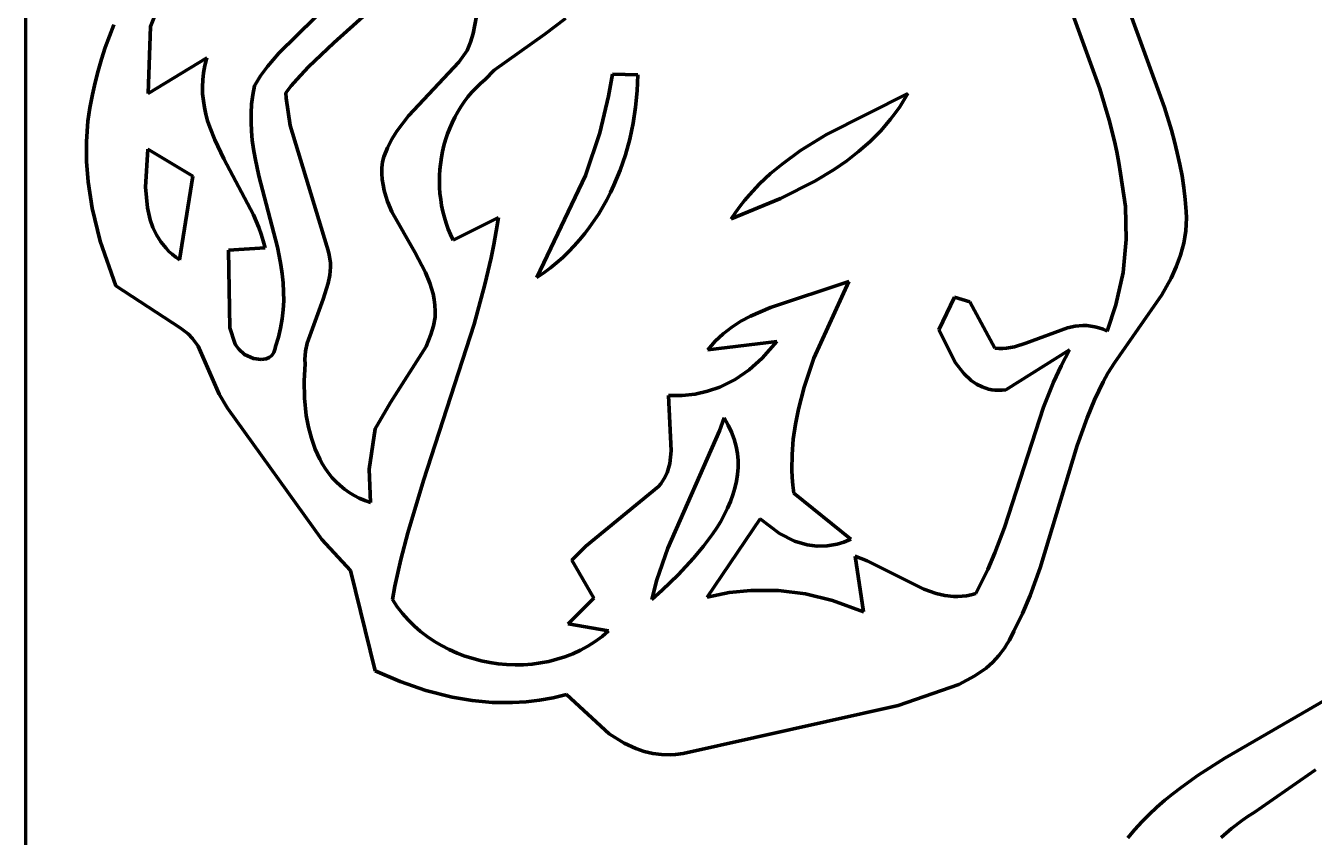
# Model space of a CAD drawing. Header units: millimetres. Extents: x 0 to 8.4, y 0 to 11.8.
# Drawn here: x 0 to 1.519, y 7.692 to 8.649 of the extents above; entities that cross this region are included whole.
import ezdxf

# ---------------------------------------------------------------- set-up
doc = ezdxf.new("R2010")
doc.units = ezdxf.units.MM
doc.layers.add('color#010101ff', color=7, linetype='CONTINUOUS', lineweight=100)
doc.layers.add('color#ffffffff', color=7, linetype='CONTINUOUS', lineweight=100)

msp = doc.modelspace()

# ---------------------------------------------------------------- linework, layer by layer
at = {"layer": 'color#010101ff'}
for p, q in [((1.2659, 8.5744), (1.2088, 8.732)), ((0.4319, 8.6903), (0.363, 8.6285)), ((0.2983, 8.6161), (0.362, 8.679)), ((0.1534, 8.6635), (0.147, 8.6476)), ((0.5274, 8.6394), (0.5313, 8.6599)), ((0.6362, 8.6573), (0.6118, 8.6387)), ((1.299, 8.6707), (1.3421, 8.5523)), ((0.0985, 8.6363), (0.1039, 8.6495)), ((0.147, 8.6476), (0.1444, 8.5689)), ((0.0936, 8.6229), (0.0985, 8.6363)), ((0.363, 8.6285), (0.3333, 8.6003)), ((0.5202, 8.6196), (0.5243, 8.6294)), ((0.5243, 8.6294), (0.5274, 8.6394)), ((0.6118, 8.6387), (0.5522, 8.5964)), ((0.0892, 8.6093), (0.0936, 8.6229)), ((0.2849, 8.6005), (0.2983, 8.6161)), ((0.5104, 8.6056), (0.5202, 8.6196)), ((0.0852, 8.5955), (0.0892, 8.6093)), ((0.1444, 8.5689), (0.2134, 8.6107)), ((0.2111, 8.6019), (0.2095, 8.5932)), ((0.2134, 8.6107), (0.2111, 8.6019)), ((0.2768, 8.5895), (0.2849, 8.6005)), ((0.3333, 8.6003), (0.3194, 8.5854)), ((0.4513, 8.5423), (0.5104, 8.6056)), ((0.5522, 8.5964), (0.5414, 8.5853)), ((0.0786, 8.5676), (0.0817, 8.5817)), ((0.0817, 8.5817), (0.0852, 8.5955)), ((0.2086, 8.5847), (0.2083, 8.5764)), ((0.2095, 8.5932), (0.2086, 8.5847)), ((0.2695, 8.5778), (0.2768, 8.5895)), ((0.3194, 8.5854), (0.3129, 8.5777)), ((0.5414, 8.5853), (0.5359, 8.5805)), ((0.687, 8.5654), (0.6915, 8.5917)), ((0.6915, 8.5917), (0.7213, 8.5909)), ((0.7213, 8.5909), (0.7206, 8.5718)), ((0.0755, 8.5519), (0.0786, 8.5676)), ((0.2083, 8.5764), (0.2085, 8.5682)), ((0.2085, 8.5682), (0.2093, 8.5602)), ((0.2662, 8.5562), (0.2675, 8.567)), ((0.2675, 8.567), (0.2695, 8.5778)), ((0.3129, 8.5777), (0.3067, 8.5697)), ((0.3067, 8.5697), (0.3071, 8.5631)), ((0.5258, 8.5702), (0.5212, 8.5647)), ((0.5307, 8.5754), (0.5258, 8.5702)), ((0.5359, 8.5805), (0.5307, 8.5754)), ((0.6766, 8.5223), (0.687, 8.5654)), ((0.7206, 8.5718), (0.7188, 8.5527)), ((0.9437, 8.5205), (1.0397, 8.5686)), ((1.0397, 8.5686), (1.035, 8.5607)), ((1.2771, 8.5374), (1.2659, 8.5744)), ((0.0733, 8.536), (0.0755, 8.5519)), ((0.2093, 8.5602), (0.2105, 8.5522)), ((0.2105, 8.5522), (0.2122, 8.5444)), ((0.2656, 8.5455), (0.2662, 8.5562)), ((0.3071, 8.5631), (0.3115, 8.531)), ((0.5129, 8.553), (0.5091, 8.547)), ((0.5169, 8.5589), (0.5129, 8.553)), ((0.5212, 8.5647), (0.5169, 8.5589)), ((0.7188, 8.5527), (0.7159, 8.5338)), ((1.0301, 8.553), (1.0248, 8.5456)), ((1.035, 8.5607), (1.0301, 8.553)), ((1.3421, 8.5523), (1.3503, 8.5257)), ((0.0716, 8.5123), (0.0733, 8.536)), ((0.2122, 8.5444), (0.2143, 8.5367)), ((0.2143, 8.5367), (0.2168, 8.5291)), ((0.2655, 8.5349), (0.2656, 8.5455)), ((0.4374, 8.5244), (0.4513, 8.5423)), ((0.5057, 8.5407), (0.5025, 8.5343)), ((0.5091, 8.547), (0.5057, 8.5407)), ((1.0193, 8.5385), (1.0136, 8.5316)), ((1.0248, 8.5456), (1.0193, 8.5385)), ((1.2833, 8.5125), (1.2771, 8.5374)), ((0.2168, 8.5291), (0.2227, 8.5141)), ((0.266, 8.5243), (0.2655, 8.5349)), ((0.267, 8.5137), (0.266, 8.5243)), ((0.3115, 8.531), (0.355, 8.3886)), ((0.4315, 8.5148), (0.4374, 8.5244)), ((0.4971, 8.5211), (0.4948, 8.5143)), ((0.4997, 8.5278), (0.4971, 8.5211)), ((0.5025, 8.5343), (0.4997, 8.5278)), ((0.6596, 8.472), (0.6766, 8.5223)), ((0.7159, 8.5338), (0.7119, 8.5149)), ((0.9132, 8.5014), (0.9437, 8.5205)), ((1.0077, 8.5249), (0.9951, 8.5122)), ((1.0136, 8.5316), (1.0077, 8.5249)), ((1.3503, 8.5257), (1.354, 8.5122)), ((0.0717, 8.4885), (0.0716, 8.5123)), ((0.2227, 8.5141), (0.2333, 8.4919)), ((0.2685, 8.5031), (0.267, 8.5137)), ((0.4222, 8.4939), (0.4263, 8.5046)), ((0.4263, 8.5046), (0.4315, 8.5148)), ((0.4929, 8.5075), (0.4912, 8.5005)), ((0.4948, 8.5143), (0.4929, 8.5075)), ((0.7119, 8.5149), (0.7068, 8.4964)), ((0.9951, 8.5122), (0.9817, 8.5005)), ((1.286, 8.4999), (1.2833, 8.5125)), ((1.354, 8.5122), (1.3573, 8.4988)), ((0.1439, 8.5033), (0.1412, 8.4583)), ((0.1968, 8.4714), (0.1439, 8.5033)), ((0.2333, 8.4919), (0.2684, 8.4258)), ((0.2703, 8.4926), (0.2685, 8.5031)), ((0.2748, 8.4715), (0.2703, 8.4926)), ((0.4205, 8.4883), (0.4222, 8.4939)), ((0.4899, 8.4935), (0.4881, 8.4793)), ((0.4912, 8.5005), (0.4899, 8.4935)), ((0.7068, 8.4964), (0.7006, 8.4782)), ((0.8916, 8.4856), (0.9132, 8.5014)), ((0.9676, 8.4895), (0.9529, 8.4793)), ((0.9817, 8.5005), (0.9676, 8.4895)), ((1.2884, 8.4872), (1.286, 8.4999)), ((1.3573, 8.4988), (1.3603, 8.4852)), ((0.0735, 8.4648), (0.0717, 8.4885)), ((0.4198, 8.4812), (0.4205, 8.4883)), ((0.4198, 8.4743), (0.4198, 8.4812)), ((0.4202, 8.4675), (0.4198, 8.4743)), ((0.4881, 8.4793), (0.4877, 8.4722)), ((0.7006, 8.4782), (0.6933, 8.4605)), ((0.865, 8.4622), (0.8779, 8.4743)), ((0.8779, 8.4743), (0.8916, 8.4856)), ((0.9529, 8.4793), (0.9299, 8.4653)), ((1.2905, 8.4744), (1.2884, 8.4872)), ((1.2963, 8.4357), (1.2905, 8.4744)), ((1.3603, 8.4852), (1.3629, 8.4715)), ((0.0783, 8.4334), (0.0735, 8.4648)), ((0.1811, 8.3726), (0.1968, 8.4714)), ((0.2966, 8.3877), (0.2748, 8.4715)), ((0.4211, 8.4609), (0.4202, 8.4675)), ((0.4225, 8.4543), (0.4211, 8.4609)), ((0.4877, 8.4722), (0.4875, 8.465)), ((0.4875, 8.465), (0.4877, 8.4579)), ((0.6025, 8.3519), (0.6596, 8.472)), ((0.6933, 8.4605), (0.6892, 8.4519)), ((0.8529, 8.4493), (0.865, 8.4622)), ((0.9299, 8.4653), (0.8896, 8.4448)), ((1.3629, 8.4715), (1.365, 8.4577)), ((0.1412, 8.4583), (0.1434, 8.4338)), ((0.4243, 8.4479), (0.4225, 8.4543)), ((0.4264, 8.4416), (0.4243, 8.4479)), ((0.4877, 8.4579), (0.4882, 8.4507)), ((0.4882, 8.4507), (0.4891, 8.4436)), ((0.6892, 8.4519), (0.6849, 8.4434)), ((0.8896, 8.4448), (0.8314, 8.4209)), ((0.8471, 8.4425), (0.8529, 8.4493)), ((1.365, 8.4577), (1.3667, 8.4438)), ((1.3667, 8.4438), (1.3678, 8.4298)), ((0.0877, 8.3947), (0.0783, 8.4334)), ((0.1434, 8.4338), (0.1467, 8.4197)), ((0.4315, 8.4293), (0.4264, 8.4416)), ((0.4585, 8.3817), (0.4315, 8.4293)), ((0.4891, 8.4436), (0.4902, 8.4366)), ((0.4902, 8.4366), (0.4917, 8.4295)), ((0.4917, 8.4295), (0.4935, 8.4226)), ((0.6802, 8.435), (0.6753, 8.4269)), ((0.6849, 8.4434), (0.6802, 8.435)), ((0.8364, 8.4283), (0.8417, 8.4356)), ((0.8417, 8.4356), (0.8471, 8.4425)), ((1.2972, 8.3966), (1.2963, 8.4357)), ((1.3678, 8.4298), (1.3681, 8.422)), ((0.1467, 8.4197), (0.1499, 8.4107)), ((0.2684, 8.4258), (0.2748, 8.4106)), ((0.4935, 8.4226), (0.4956, 8.4158)), ((0.4956, 8.4158), (0.498, 8.409)), ((0.5038, 8.3959), (0.557, 8.4226)), ((0.557, 8.4226), (0.5544, 8.4066)), ((0.6701, 8.4189), (0.6646, 8.4111)), ((0.6753, 8.4269), (0.6701, 8.4189)), ((0.8314, 8.4209), (0.8364, 8.4283)), ((1.3679, 8.4144), (1.3673, 8.4069)), ((1.3681, 8.422), (1.3679, 8.4144)), ((0.1499, 8.4107), (0.154, 8.4021)), ((0.154, 8.4021), (0.1591, 8.3939)), ((0.2748, 8.4106), (0.2775, 8.4028)), ((0.2775, 8.4028), (0.2799, 8.395)), ((0.498, 8.409), (0.5008, 8.4024)), ((0.5008, 8.4024), (0.5038, 8.3959)), ((0.5544, 8.4066), (0.5516, 8.3907)), ((0.6588, 8.4036), (0.6528, 8.3962)), ((0.6646, 8.4111), (0.6588, 8.4036)), ((1.3663, 8.3995), (1.3649, 8.3923)), ((1.3673, 8.4069), (1.3663, 8.3995)), ((0.106, 8.342), (0.0877, 8.3947)), ((0.1591, 8.3939), (0.1653, 8.3863)), ((0.1653, 8.3863), (0.1688, 8.3826)), ((0.282, 8.387), (0.239, 8.3842)), ((0.239, 8.3842), (0.2405, 8.2927)), ((0.2799, 8.395), (0.282, 8.387)), ((0.2988, 8.3772), (0.2966, 8.3877)), ((0.355, 8.3886), (0.3566, 8.3837)), ((0.3566, 8.3837), (0.3578, 8.3787)), ((0.5516, 8.3907), (0.5484, 8.3749)), ((0.6465, 8.3891), (0.6398, 8.3822)), ((0.6528, 8.3962), (0.6465, 8.3891)), ((1.2934, 8.3577), (1.2972, 8.3966)), ((1.3632, 8.3852), (1.3611, 8.3781)), ((1.3649, 8.3923), (1.3632, 8.3852)), ((0.1688, 8.3826), (0.1726, 8.3792)), ((0.1726, 8.3792), (0.1767, 8.3758)), ((0.1767, 8.3758), (0.1811, 8.3726)), ((0.3007, 8.3667), (0.2988, 8.3772)), ((0.3578, 8.3787), (0.3585, 8.3738)), ((0.3585, 8.3738), (0.359, 8.369)), ((0.359, 8.369), (0.359, 8.3641)), ((0.4712, 8.3576), (0.4585, 8.3817)), ((0.5484, 8.3749), (0.5411, 8.3435)), ((0.6257, 8.3692), (0.6183, 8.3632)), ((0.6329, 8.3756), (0.6257, 8.3692)), ((0.6398, 8.3822), (0.6329, 8.3756)), ((1.3611, 8.3781), (1.356, 8.3644)), ((0.3022, 8.3561), (0.3007, 8.3667)), ((0.3033, 8.3456), (0.3022, 8.3561)), ((0.3582, 8.3546), (0.3564, 8.3451)), ((0.359, 8.3641), (0.3582, 8.3546)), ((0.4763, 8.3452), (0.4712, 8.3576)), ((0.6105, 8.3574), (0.6025, 8.3519)), ((0.6183, 8.3632), (0.6105, 8.3574)), ((1.285, 8.3195), (1.2934, 8.3577)), ((1.356, 8.3644), (1.3499, 8.3511)), ((0.1818, 8.2926), (0.106, 8.342)), ((0.3039, 8.335), (0.3033, 8.3456)), ((0.3564, 8.3451), (0.3506, 8.3264)), ((0.4784, 8.3388), (0.4763, 8.3452)), ((0.4801, 8.3324), (0.4784, 8.3388)), ((0.5411, 8.3435), (0.5285, 8.2969)), ((0.8778, 8.3165), (0.9703, 8.3472)), ((0.9703, 8.3472), (0.929, 8.2568)), ((1.3499, 8.3511), (1.339, 8.3316)), ((0.3035, 8.3137), (0.304, 8.3244)), ((0.304, 8.3244), (0.3039, 8.335)), ((0.3506, 8.3264), (0.3318, 8.2746)), ((0.4814, 8.3258), (0.4801, 8.3324)), ((0.4822, 8.3191), (0.4814, 8.3258)), ((1.0761, 8.2901), (1.0945, 8.3287)), ((1.0945, 8.3287), (1.1128, 8.323)), ((1.1128, 8.323), (1.1421, 8.2684)), ((1.339, 8.3316), (1.2831, 8.2513)), ((0.3023, 8.303), (0.3035, 8.3137)), ((0.4826, 8.3122), (0.4822, 8.3191)), ((0.4824, 8.3052), (0.4826, 8.3122)), ((0.8541, 8.3064), (0.8778, 8.3165)), ((1.2746, 8.2886), (1.285, 8.3195)), ((0.1852, 8.2903), (0.1818, 8.2926)), ((0.2405, 8.2927), (0.2464, 8.2745)), ((0.2977, 8.2815), (0.3004, 8.2923)), ((0.3004, 8.2923), (0.3023, 8.303)), ((0.5285, 8.2969), (0.4686, 8.1127)), ((0.4776, 8.2848), (0.4805, 8.2948)), ((0.4805, 8.2948), (0.4824, 8.3052)), ((0.8221, 8.2856), (0.8322, 8.2934)), ((0.8322, 8.2934), (0.8429, 8.3003)), ((0.8429, 8.3003), (0.8541, 8.3064)), ((1.1788, 8.2743), (1.2279, 8.2926)), ((1.2279, 8.2926), (1.237, 8.2945)), ((1.237, 8.2945), (1.2461, 8.2952)), ((1.2461, 8.2952), (1.2508, 8.2951)), ((1.2508, 8.2951), (1.2554, 8.2946)), ((1.2554, 8.2946), (1.2602, 8.2938)), ((1.2602, 8.2938), (1.2649, 8.2925)), ((1.2649, 8.2925), (1.2697, 8.2908)), ((0.1913, 8.2854), (0.1852, 8.2903)), ((0.1965, 8.28), (0.1913, 8.2854)), ((0.2032, 8.2709), (0.1965, 8.28)), ((0.2942, 8.2707), (0.2977, 8.2815)), ((0.4719, 8.2705), (0.4776, 8.2848)), ((0.8127, 8.2767), (0.8173, 8.2813)), ((0.8173, 8.2813), (0.8221, 8.2856)), ((1.0959, 8.2511), (1.0761, 8.2901)), ((1.2697, 8.2908), (1.2746, 8.2886)), ((0.228, 8.2144), (0.2032, 8.2709)), ((0.2464, 8.2745), (0.2473, 8.2725)), ((0.2473, 8.2725), (0.251, 8.2672)), ((0.251, 8.2672), (0.258, 8.2612)), ((0.2899, 8.2601), (0.2923, 8.2636)), ((0.2923, 8.2636), (0.2931, 8.2657)), ((0.2931, 8.2657), (0.2938, 8.2681)), ((0.2938, 8.2681), (0.2942, 8.2707)), ((0.3299, 8.2649), (0.3291, 8.2551)), ((0.3318, 8.2746), (0.3299, 8.2649)), ((0.43, 8.2047), (0.4719, 8.2705)), ((0.8852, 8.2764), (0.8041, 8.2665)), ((0.8041, 8.2665), (0.8083, 8.2717)), ((0.8083, 8.2717), (0.8127, 8.2767)), ((0.8681, 8.2568), (0.8852, 8.2764)), ((1.1421, 8.2684), (1.1468, 8.2682)), ((1.1468, 8.2682), (1.1515, 8.2683)), ((1.1515, 8.2683), (1.1561, 8.2687)), ((1.2304, 8.2666), (1.1551, 8.2195)), ((1.1561, 8.2687), (1.1653, 8.2703)), ((1.1653, 8.2703), (1.1788, 8.2743)), ((1.2203, 8.2477), (1.2304, 8.2666)), ((0.258, 8.2612), (0.2686, 8.2562)), ((0.2686, 8.2562), (0.2773, 8.255)), ((0.2773, 8.255), (0.2834, 8.2559)), ((0.2834, 8.2559), (0.2869, 8.2575)), ((0.2869, 8.2575), (0.2899, 8.2601)), ((0.3292, 8.2501), (0.3281, 8.2302)), ((0.3291, 8.2551), (0.3292, 8.2501)), ((0.8528, 8.2432), (0.8681, 8.2568)), ((0.929, 8.2568), (0.9174, 8.2227)), ((1.1058, 8.2386), (1.0959, 8.2511)), ((1.2113, 8.2285), (1.2203, 8.2477)), ((1.2831, 8.2513), (1.2752, 8.2389)), ((0.818, 8.2227), (0.836, 8.2318)), ((0.836, 8.2318), (0.8528, 8.2432)), ((1.1144, 8.2306), (1.1058, 8.2386)), ((1.2752, 8.2389), (1.2698, 8.2287)), ((0.3281, 8.2302), (0.3285, 8.2097)), ((0.7889, 8.2143), (0.8037, 8.2177)), ((0.8037, 8.2177), (0.818, 8.2227)), ((0.9174, 8.2227), (0.9106, 8.1967)), ((1.1207, 8.2263), (1.1144, 8.2306)), ((1.1274, 8.2229), (1.1207, 8.2263)), ((1.1347, 8.2204), (1.1274, 8.2229)), ((1.1385, 8.2196), (1.1347, 8.2204)), ((1.1424, 8.2191), (1.1385, 8.2196)), ((1.1465, 8.2189), (1.1424, 8.2191)), ((1.1507, 8.2191), (1.1465, 8.2189)), ((1.1551, 8.2195), (1.1507, 8.2191)), ((1.1994, 8.1989), (1.2113, 8.2285)), ((1.2698, 8.2287), (1.2598, 8.2077)), ((0.2377, 8.198), (0.228, 8.2144)), ((0.3285, 8.2097), (0.3306, 8.1891)), ((0.4117, 8.1734), (0.43, 8.2047)), ((0.7609, 8.1474), (0.7577, 8.2127)), ((0.7577, 8.2127), (0.7736, 8.2126)), ((0.7736, 8.2126), (0.7889, 8.2143)), ((1.2598, 8.2077), (1.2509, 8.1864)), ((0.3489, 8.043), (0.2377, 8.198)), ((0.3306, 8.1891), (0.3332, 8.1756)), ((0.823, 8.1863), (0.8177, 8.1713)), ((0.8278, 8.1779), (0.823, 8.1863)), ((0.9106, 8.1967), (0.9072, 8.1791)), ((1.1536, 8.0571), (1.1994, 8.1989)), ((1.2509, 8.1864), (1.2391, 8.1538)), ((0.3332, 8.1756), (0.3366, 8.1624)), ((0.4047, 8.1259), (0.4117, 8.1734)), ((0.8177, 8.1713), (0.7567, 8.0329)), ((0.8318, 8.1695), (0.8278, 8.1779)), ((0.9072, 8.1791), (0.9047, 8.1613)), ((0.3366, 8.1624), (0.3411, 8.1497)), ((0.8349, 8.1612), (0.8318, 8.1695)), ((0.8372, 8.1528), (0.8349, 8.1612)), ((0.9047, 8.1613), (0.9033, 8.1434)), ((0.3411, 8.1497), (0.3438, 8.1436)), ((0.3438, 8.1436), (0.3467, 8.1376)), ((0.7591, 8.1325), (0.7609, 8.1474)), ((0.8387, 8.1445), (0.8372, 8.1528)), ((0.8395, 8.1363), (0.8387, 8.1445)), ((0.9033, 8.1434), (0.9031, 8.1253)), ((1.2391, 8.1538), (1.1955, 8.0096)), ((0.3467, 8.1376), (0.3499, 8.1319)), ((0.3499, 8.1319), (0.3534, 8.1263)), ((0.3534, 8.1263), (0.3572, 8.121)), ((0.4065, 8.0865), (0.4047, 8.1259)), ((0.7559, 8.1218), (0.7591, 8.1325)), ((0.8389, 8.1198), (0.8395, 8.128)), ((0.8395, 8.128), (0.8395, 8.1363)), ((0.9031, 8.1253), (0.9034, 8.1162)), ((0.3572, 8.121), (0.3613, 8.1159)), ((0.3613, 8.1159), (0.3658, 8.1111)), ((0.3658, 8.1111), (0.3706, 8.1066)), ((0.4686, 8.1127), (0.4502, 8.0508)), ((0.7484, 8.1086), (0.7526, 8.115)), ((0.7526, 8.115), (0.7559, 8.1218)), ((0.8359, 8.1036), (0.8377, 8.1117)), ((0.8377, 8.1117), (0.8389, 8.1198)), ((0.9034, 8.1162), (0.9041, 8.107)), ((0.3706, 8.1066), (0.3757, 8.1024)), ((0.3757, 8.1024), (0.3811, 8.0985)), ((0.3811, 8.0985), (0.3869, 8.0949)), ((0.3869, 8.0949), (0.3931, 8.0917)), ((0.6603, 8.0351), (0.7458, 8.1055)), ((0.7458, 8.1055), (0.7484, 8.1086)), ((0.8306, 8.0877), (0.8335, 8.0956)), ((0.8335, 8.0956), (0.8359, 8.1036)), ((0.9041, 8.107), (0.9051, 8.0978)), ((0.9051, 8.0978), (0.9723, 8.0435)), ((0.3931, 8.0917), (0.3996, 8.0889)), ((0.3996, 8.0889), (0.4065, 8.0865)), ((0.8233, 8.0721), (0.8272, 8.0798)), ((0.8272, 8.0798), (0.8306, 8.0877)), ((0.8657, 8.0675), (0.8031, 7.9752)), ((0.8145, 8.0569), (0.8191, 8.0644)), ((0.8191, 8.0644), (0.8233, 8.0721)), ((0.8884, 8.05), (0.8657, 8.0675)), ((0.4502, 8.0508), (0.4422, 8.0196)), ((0.7988, 8.035), (0.8095, 8.0494)), ((0.8095, 8.0494), (0.8145, 8.0569)), ((0.9062, 8.0411), (0.8884, 8.05)), ((1.1424, 8.0273), (1.1536, 8.0571)), ((0.3829, 8.0065), (0.3489, 8.043)), ((0.6438, 8.0188), (0.6603, 8.0351)), ((0.7872, 8.0211), (0.7988, 8.035)), ((0.9211, 8.0366), (0.9062, 8.0411)), ((0.9327, 8.0352), (0.9211, 8.0366)), ((0.9444, 8.0354), (0.9327, 8.0352)), ((0.9563, 8.0375), (0.9444, 8.0354)), ((0.9643, 8.04), (0.9563, 8.0375)), ((0.9723, 8.0435), (0.9643, 8.04)), ((0.4422, 8.0196), (0.4352, 7.9881)), ((0.6694, 7.9737), (0.6438, 8.0188)), ((0.7567, 8.0329), (0.7438, 7.9955)), ((0.7688, 8.0014), (0.7872, 8.0211)), ((0.9876, 7.9579), (0.9775, 8.0235)), ((0.9775, 8.0235), (0.9919, 8.018)), ((1.134, 8.0078), (1.1424, 8.0273)), ((0.4117, 7.8884), (0.3829, 8.0065)), ((0.9919, 8.018), (1.0585, 7.9843)), ((1.1247, 7.9887), (1.134, 8.0078)), ((1.1955, 8.0096), (1.1837, 7.977)), ((0.7438, 7.9955), (0.738, 7.9724)), ((0.7501, 7.9834), (0.7688, 8.0014)), ((1.1197, 7.9793), (1.1247, 7.9887)), ((0.4352, 7.9881), (0.4321, 7.9722)), ((0.6392, 7.9435), (0.6694, 7.9737)), ((0.738, 7.9724), (0.7501, 7.9834)), ((0.8031, 7.9752), (0.8289, 7.9804)), ((0.8289, 7.9804), (0.8548, 7.983)), ((0.8548, 7.983), (0.8871, 7.9828)), ((0.8871, 7.9828), (0.9192, 7.9788)), ((0.9192, 7.9788), (0.9507, 7.9712)), ((1.0585, 7.9843), (1.0732, 7.9793)), ((1.0732, 7.9793), (1.0831, 7.9771)), ((1.0831, 7.9771), (1.0933, 7.976)), ((1.0933, 7.976), (1.0985, 7.9759)), ((1.0985, 7.9759), (1.1037, 7.9762)), ((1.1037, 7.9762), (1.1089, 7.9768)), ((1.1089, 7.9768), (1.1143, 7.9779)), ((1.1143, 7.9779), (1.1197, 7.9793)), ((1.1837, 7.977), (1.1747, 7.9557)), ((0.4321, 7.9722), (0.4378, 7.9637)), ((0.4378, 7.9637), (0.444, 7.9558)), ((0.9507, 7.9712), (0.9876, 7.9579)), ((0.444, 7.9558), (0.4507, 7.9483)), ((0.4507, 7.9483), (0.4578, 7.9412)), ((0.687, 7.9354), (0.6392, 7.9435)), ((1.1747, 7.9557), (1.1647, 7.9348)), ((0.4578, 7.9412), (0.4653, 7.9347)), ((0.4653, 7.9347), (0.4733, 7.9286)), ((0.4733, 7.9286), (0.4816, 7.923)), ((0.6711, 7.9228), (0.6792, 7.9288)), ((0.6792, 7.9288), (0.687, 7.9354)), ((1.1647, 7.9348), (1.1593, 7.9245)), ((0.4816, 7.923), (0.4902, 7.9179)), ((0.4902, 7.9179), (0.4991, 7.9133)), ((0.4991, 7.9133), (0.5083, 7.9092)), ((0.6448, 7.9084), (0.6539, 7.9126)), ((0.6539, 7.9126), (0.6626, 7.9174)), ((0.6626, 7.9174), (0.6711, 7.9228)), ((1.1535, 7.9149), (1.147, 7.9062)), ((1.1565, 7.9196), (1.1535, 7.9149)), ((1.1593, 7.9245), (1.1565, 7.9196)), ((0.5083, 7.9092), (0.5176, 7.9056)), ((0.5176, 7.9056), (0.5272, 7.9026)), ((0.5272, 7.9026), (0.5369, 7.9)), ((0.5369, 7.9), (0.5468, 7.898)), ((0.5468, 7.898), (0.5567, 7.8966)), ((0.5967, 7.8962), (0.6066, 7.8975)), ((0.6066, 7.8975), (0.6164, 7.8993)), ((0.6164, 7.8993), (0.6261, 7.9018)), ((0.6261, 7.9018), (0.6355, 7.9048)), ((0.6355, 7.9048), (0.6448, 7.9084)), ((1.1397, 7.8984), (1.1318, 7.8914)), ((1.147, 7.9062), (1.1397, 7.8984)), ((0.4411, 7.8756), (0.4117, 7.8884)), ((0.5567, 7.8966), (0.5667, 7.8956)), ((0.5667, 7.8956), (0.5767, 7.8953)), ((0.5767, 7.8953), (0.5867, 7.8954)), ((0.5867, 7.8954), (0.5967, 7.8962)), ((1.1187, 7.8822), (1.0998, 7.8722)), ((1.1318, 7.8914), (1.1187, 7.8822)), ((0.4715, 7.8652), (0.4411, 7.8756)), ((1.0998, 7.8722), (1.0281, 7.8475)), ((0.5025, 7.8573), (0.4715, 7.8652)), ((0.5261, 7.8533), (0.5025, 7.8573)), ((0.5499, 7.8511), (0.5261, 7.8533)), ((0.5898, 7.8517), (0.5738, 7.8508)), ((0.6056, 7.8536), (0.5898, 7.8517)), ((0.6215, 7.8564), (0.6056, 7.8536)), ((0.6372, 7.8603), (0.6215, 7.8564)), ((0.6876, 7.8141), (0.6372, 7.8603)), ((1.4132, 7.7853), (1.5321, 7.8539)), ((0.5738, 7.8508), (0.5499, 7.8511)), ((1.0281, 7.8475), (0.775, 7.7908)), ((0.7052, 7.8031), (0.6876, 7.8141)), ((0.7192, 7.7966), (0.7052, 7.8031)), ((0.7289, 7.7933), (0.7192, 7.7966)), ((0.739, 7.7909), (0.7289, 7.7933)), ((0.7494, 7.7896), (0.739, 7.7909)), ((0.775, 7.7908), (0.7658, 7.7898)), ((0.7602, 7.7894), (0.7494, 7.7896)), ((0.7658, 7.7898), (0.7602, 7.7894)), ((1.3819, 7.7652), (1.4132, 7.7853)), ((1.3618, 7.7509), (1.3819, 7.7652)), ((1.5201, 7.7714), (1.4478, 7.7211)), ((1.352, 7.7434), (1.3618, 7.7509)), ((1.3332, 7.7275), (1.3425, 7.7356)), ((1.3425, 7.7356), (1.352, 7.7434)), ((1.3155, 7.7102), (1.3242, 7.719)), ((1.3242, 7.719), (1.3332, 7.7275)), ((1.4409, 7.7168), (1.4341, 7.7121)), ((1.4478, 7.7211), (1.4409, 7.7168)), ((1.299, 7.6915), (1.3071, 7.7011)), ((1.3071, 7.7011), (1.3155, 7.7102)), ((1.4211, 7.7022), (1.4088, 7.6916)), ((1.4341, 7.7121), (1.4211, 7.7022))]:
    msp.add_line(p, q, dxfattribs=at)
at = {"layer": 'color#ffffffff'}
for p, q in [((0, 0), (0, 11.8056)), ((1.2088, 8.732), (1.2659, 8.5744)), ((0.363, 8.6285), (0.4319, 8.6903)), ((0.362, 8.679), (0.2983, 8.6161)), ((0.147, 8.6476), (0.1534, 8.6635)), ((0.5313, 8.6599), (0.5274, 8.6394)), ((0.6118, 8.6387), (0.6362, 8.6573)), ((1.3421, 8.5523), (1.299, 8.6707)), ((0.1039, 8.6495), (0.0985, 8.6363)), ((0.1444, 8.5689), (0.147, 8.6476)), ((0.0985, 8.6363), (0.0936, 8.6229)), ((0.3333, 8.6003), (0.363, 8.6285)), ((0.5243, 8.6294), (0.5202, 8.6196)), ((0.5274, 8.6394), (0.5243, 8.6294)), ((0.5522, 8.5964), (0.6118, 8.6387)), ((0.0936, 8.6229), (0.0892, 8.6093)), ((0.2983, 8.6161), (0.2849, 8.6005)), ((0.5202, 8.6196), (0.5104, 8.6056)), ((0.0892, 8.6093), (0.0852, 8.5955)), ((0.2134, 8.6107), (0.1444, 8.5689)), ((0.2095, 8.5932), (0.2111, 8.6019)), ((0.2111, 8.6019), (0.2134, 8.6107)), ((0.2849, 8.6005), (0.2768, 8.5895)), ((0.3194, 8.5854), (0.3333, 8.6003)), ((0.5104, 8.6056), (0.4513, 8.5423)), ((0.5414, 8.5853), (0.5522, 8.5964)), ((0.0817, 8.5817), (0.0786, 8.5676)), ((0.0852, 8.5955), (0.0817, 8.5817)), ((0.2083, 8.5764), (0.2086, 8.5847)), ((0.2086, 8.5847), (0.2095, 8.5932)), ((0.2768, 8.5895), (0.2695, 8.5778)), ((0.3129, 8.5777), (0.3194, 8.5854)), ((0.5359, 8.5805), (0.5414, 8.5853)), ((0.6915, 8.5917), (0.687, 8.5654)), ((0.7213, 8.5909), (0.6915, 8.5917)), ((0.7206, 8.5718), (0.7213, 8.5909)), ((0.0786, 8.5676), (0.0755, 8.5519)), ((0.2085, 8.5682), (0.2083, 8.5764)), ((0.2093, 8.5602), (0.2085, 8.5682)), ((0.2675, 8.567), (0.2662, 8.5562)), ((0.2695, 8.5778), (0.2675, 8.567)), ((0.3067, 8.5697), (0.3129, 8.5777)), ((0.3071, 8.5631), (0.3067, 8.5697)), ((0.5212, 8.5647), (0.5258, 8.5702)), ((0.5258, 8.5702), (0.5307, 8.5754)), ((0.5307, 8.5754), (0.5359, 8.5805)), ((0.687, 8.5654), (0.6766, 8.5223)), ((0.7188, 8.5527), (0.7206, 8.5718)), ((1.0397, 8.5686), (0.9437, 8.5205)), ((1.035, 8.5607), (1.0397, 8.5686)), ((1.2659, 8.5744), (1.2771, 8.5374)), ((0.0755, 8.5519), (0.0733, 8.536)), ((0.2105, 8.5522), (0.2093, 8.5602)), ((0.2122, 8.5444), (0.2105, 8.5522)), ((0.2662, 8.5562), (0.2656, 8.5455)), ((0.3115, 8.531), (0.3071, 8.5631)), ((0.5091, 8.547), (0.5129, 8.553)), ((0.5129, 8.553), (0.5169, 8.5589)), ((0.5169, 8.5589), (0.5212, 8.5647)), ((0.7159, 8.5338), (0.7188, 8.5527)), ((1.0248, 8.5456), (1.0301, 8.553)), ((1.0301, 8.553), (1.035, 8.5607)), ((1.3503, 8.5257), (1.3421, 8.5523)), ((0.0733, 8.536), (0.0716, 8.5123)), ((0.2143, 8.5367), (0.2122, 8.5444)), ((0.2168, 8.5291), (0.2143, 8.5367)), ((0.2656, 8.5455), (0.2655, 8.5349)), ((0.4513, 8.5423), (0.4374, 8.5244)), ((0.5025, 8.5343), (0.5057, 8.5407)), ((0.5057, 8.5407), (0.5091, 8.547)), ((1.0136, 8.5316), (1.0193, 8.5385)), ((1.0193, 8.5385), (1.0248, 8.5456)), ((1.2771, 8.5374), (1.2833, 8.5125)), ((0.2227, 8.5141), (0.2168, 8.5291)), ((0.2655, 8.5349), (0.266, 8.5243)), ((0.266, 8.5243), (0.267, 8.5137)), ((0.355, 8.3886), (0.3115, 8.531)), ((0.4374, 8.5244), (0.4315, 8.5148)), ((0.4948, 8.5143), (0.4971, 8.5211)), ((0.4971, 8.5211), (0.4997, 8.5278)), ((0.4997, 8.5278), (0.5025, 8.5343)), ((0.6766, 8.5223), (0.6596, 8.472)), ((0.7119, 8.5149), (0.7159, 8.5338)), ((0.9437, 8.5205), (0.9132, 8.5014)), ((0.9951, 8.5122), (1.0077, 8.5249)), ((1.0077, 8.5249), (1.0136, 8.5316)), ((1.354, 8.5122), (1.3503, 8.5257)), ((0.0716, 8.5123), (0.0717, 8.4885)), ((0.2333, 8.4919), (0.2227, 8.5141)), ((0.267, 8.5137), (0.2685, 8.5031)), ((0.4263, 8.5046), (0.4222, 8.4939)), ((0.4315, 8.5148), (0.4263, 8.5046)), ((0.4912, 8.5005), (0.4929, 8.5075)), ((0.4929, 8.5075), (0.4948, 8.5143)), ((0.7068, 8.4964), (0.7119, 8.5149)), ((0.9817, 8.5005), (0.9951, 8.5122)), ((1.2833, 8.5125), (1.286, 8.4999)), ((1.3573, 8.4988), (1.354, 8.5122)), ((0.1412, 8.4583), (0.1439, 8.5033)), ((0.1439, 8.5033), (0.1968, 8.4714)), ((0.2684, 8.4258), (0.2333, 8.4919)), ((0.2685, 8.5031), (0.2703, 8.4926)), ((0.2703, 8.4926), (0.2748, 8.4715)), ((0.4222, 8.4939), (0.4205, 8.4883)), ((0.4881, 8.4793), (0.4899, 8.4935)), ((0.4899, 8.4935), (0.4912, 8.5005)), ((0.7006, 8.4782), (0.7068, 8.4964)), ((0.9132, 8.5014), (0.8916, 8.4856)), ((0.9529, 8.4793), (0.9676, 8.4895)), ((0.9676, 8.4895), (0.9817, 8.5005)), ((1.286, 8.4999), (1.2884, 8.4872)), ((1.3603, 8.4852), (1.3573, 8.4988)), ((0.0717, 8.4885), (0.0735, 8.4648)), ((0.4205, 8.4883), (0.4198, 8.4812)), ((0.4198, 8.4812), (0.4198, 8.4743)), ((0.4198, 8.4743), (0.4202, 8.4675)), ((0.4877, 8.4722), (0.4881, 8.4793)), ((0.6933, 8.4605), (0.7006, 8.4782)), ((0.8779, 8.4743), (0.865, 8.4622)), ((0.8916, 8.4856), (0.8779, 8.4743)), ((0.9299, 8.4653), (0.9529, 8.4793)), ((1.2884, 8.4872), (1.2905, 8.4744)), ((1.2905, 8.4744), (1.2963, 8.4357)), ((1.3629, 8.4715), (1.3603, 8.4852)), ((0.0735, 8.4648), (0.0783, 8.4334)), ((0.1968, 8.4714), (0.1811, 8.3726)), ((0.2748, 8.4715), (0.2966, 8.3877)), ((0.4202, 8.4675), (0.4211, 8.4609)), ((0.4211, 8.4609), (0.4225, 8.4543)), ((0.4875, 8.465), (0.4877, 8.4722)), ((0.4877, 8.4579), (0.4875, 8.465)), ((0.6596, 8.472), (0.6025, 8.3519)), ((0.6892, 8.4519), (0.6933, 8.4605)), ((0.865, 8.4622), (0.8529, 8.4493)), ((0.8896, 8.4448), (0.9299, 8.4653)), ((1.365, 8.4577), (1.3629, 8.4715)), ((0.1434, 8.4338), (0.1412, 8.4583)), ((0.4225, 8.4543), (0.4243, 8.4479)), ((0.4243, 8.4479), (0.4264, 8.4416)), ((0.4882, 8.4507), (0.4877, 8.4579)), ((0.4891, 8.4436), (0.4882, 8.4507)), ((0.6849, 8.4434), (0.6892, 8.4519)), ((0.8314, 8.4209), (0.8896, 8.4448)), ((0.8529, 8.4493), (0.8471, 8.4425)), ((1.3667, 8.4438), (1.365, 8.4577)), ((1.3678, 8.4298), (1.3667, 8.4438)), ((0.0783, 8.4334), (0.0877, 8.3947)), ((0.1467, 8.4197), (0.1434, 8.4338)), ((0.4264, 8.4416), (0.4315, 8.4293)), ((0.4315, 8.4293), (0.4585, 8.3817)), ((0.4902, 8.4366), (0.4891, 8.4436)), ((0.4917, 8.4295), (0.4902, 8.4366)), ((0.4935, 8.4226), (0.4917, 8.4295)), ((0.6753, 8.4269), (0.6802, 8.435)), ((0.6802, 8.435), (0.6849, 8.4434)), ((0.8417, 8.4356), (0.8364, 8.4283)), ((0.8471, 8.4425), (0.8417, 8.4356)), ((1.2963, 8.4357), (1.2972, 8.3966)), ((1.3681, 8.422), (1.3678, 8.4298)), ((0.1499, 8.4107), (0.1467, 8.4197)), ((0.2748, 8.4106), (0.2684, 8.4258)), ((0.4956, 8.4158), (0.4935, 8.4226)), ((0.498, 8.409), (0.4956, 8.4158)), ((0.557, 8.4226), (0.5038, 8.3959)), ((0.5544, 8.4066), (0.557, 8.4226)), ((0.6646, 8.4111), (0.6701, 8.4189)), ((0.6701, 8.4189), (0.6753, 8.4269)), ((0.8364, 8.4283), (0.8314, 8.4209)), ((1.3673, 8.4069), (1.3679, 8.4144)), ((1.3679, 8.4144), (1.3681, 8.422)), ((0.154, 8.4021), (0.1499, 8.4107)), ((0.1591, 8.3939), (0.154, 8.4021)), ((0.2775, 8.4028), (0.2748, 8.4106)), ((0.2799, 8.395), (0.2775, 8.4028)), ((0.5008, 8.4024), (0.498, 8.409)), ((0.5038, 8.3959), (0.5008, 8.4024)), ((0.5516, 8.3907), (0.5544, 8.4066)), ((0.6528, 8.3962), (0.6588, 8.4036)), ((0.6588, 8.4036), (0.6646, 8.4111)), ((1.3649, 8.3923), (1.3663, 8.3995)), ((1.3663, 8.3995), (1.3673, 8.4069)), ((0.0877, 8.3947), (0.106, 8.342)), ((0.1653, 8.3863), (0.1591, 8.3939)), ((0.1688, 8.3826), (0.1653, 8.3863)), ((0.239, 8.3842), (0.282, 8.387)), ((0.2405, 8.2927), (0.239, 8.3842)), ((0.282, 8.387), (0.2799, 8.395)), ((0.2966, 8.3877), (0.2988, 8.3772)), ((0.3566, 8.3837), (0.355, 8.3886)), ((0.3578, 8.3787), (0.3566, 8.3837)), ((0.5484, 8.3749), (0.5516, 8.3907)), ((0.6398, 8.3822), (0.6465, 8.3891)), ((0.6465, 8.3891), (0.6528, 8.3962)), ((1.2972, 8.3966), (1.2934, 8.3577)), ((1.3611, 8.3781), (1.3632, 8.3852)), ((1.3632, 8.3852), (1.3649, 8.3923)), ((0.1726, 8.3792), (0.1688, 8.3826)), ((0.1767, 8.3758), (0.1726, 8.3792)), ((0.1811, 8.3726), (0.1767, 8.3758)), ((0.2988, 8.3772), (0.3007, 8.3667)), ((0.3585, 8.3738), (0.3578, 8.3787)), ((0.359, 8.369), (0.3585, 8.3738)), ((0.359, 8.3641), (0.359, 8.369)), ((0.4585, 8.3817), (0.4712, 8.3576)), ((0.5411, 8.3435), (0.5484, 8.3749)), ((0.6183, 8.3632), (0.6257, 8.3692)), ((0.6257, 8.3692), (0.6329, 8.3756)), ((0.6329, 8.3756), (0.6398, 8.3822)), ((1.356, 8.3644), (1.3611, 8.3781)), ((0.3007, 8.3667), (0.3022, 8.3561)), ((0.3022, 8.3561), (0.3033, 8.3456)), ((0.3564, 8.3451), (0.3582, 8.3546)), ((0.3582, 8.3546), (0.359, 8.3641)), ((0.4712, 8.3576), (0.4763, 8.3452)), ((0.6025, 8.3519), (0.6105, 8.3574)), ((0.6105, 8.3574), (0.6183, 8.3632)), ((1.2934, 8.3577), (1.285, 8.3195)), ((1.3499, 8.3511), (1.356, 8.3644)), ((0.106, 8.342), (0.1818, 8.2926)), ((0.3033, 8.3456), (0.3039, 8.335)), ((0.3506, 8.3264), (0.3564, 8.3451)), ((0.4763, 8.3452), (0.4784, 8.3388)), ((0.4784, 8.3388), (0.4801, 8.3324)), ((0.5285, 8.2969), (0.5411, 8.3435)), ((0.9703, 8.3472), (0.8778, 8.3165)), ((0.929, 8.2568), (0.9703, 8.3472)), ((1.339, 8.3316), (1.3499, 8.3511)), ((0.304, 8.3244), (0.3035, 8.3137)), ((0.3039, 8.335), (0.304, 8.3244)), ((0.3318, 8.2746), (0.3506, 8.3264)), ((0.4801, 8.3324), (0.4814, 8.3258)), ((0.4814, 8.3258), (0.4822, 8.3191)), ((1.0945, 8.3287), (1.0761, 8.2901)), ((1.1128, 8.323), (1.0945, 8.3287)), ((1.1421, 8.2684), (1.1128, 8.323)), ((1.2831, 8.2513), (1.339, 8.3316)), ((0.3035, 8.3137), (0.3023, 8.303)), ((0.4822, 8.3191), (0.4826, 8.3122)), ((0.4826, 8.3122), (0.4824, 8.3052)), ((0.8778, 8.3165), (0.8541, 8.3064)), ((1.285, 8.3195), (1.2746, 8.2886)), ((0.1818, 8.2926), (0.1852, 8.2903)), ((0.2464, 8.2745), (0.2405, 8.2927)), ((0.3004, 8.2923), (0.2977, 8.2815)), ((0.3023, 8.303), (0.3004, 8.2923)), ((0.4686, 8.1127), (0.5285, 8.2969)), ((0.4805, 8.2948), (0.4776, 8.2848)), ((0.4824, 8.3052), (0.4805, 8.2948)), ((0.8322, 8.2934), (0.8221, 8.2856)), ((0.8429, 8.3003), (0.8322, 8.2934)), ((0.8541, 8.3064), (0.8429, 8.3003)), ((1.2279, 8.2926), (1.1788, 8.2743)), ((1.237, 8.2945), (1.2279, 8.2926)), ((1.2461, 8.2952), (1.237, 8.2945)), ((1.2508, 8.2951), (1.2461, 8.2952)), ((1.2554, 8.2946), (1.2508, 8.2951)), ((1.2602, 8.2938), (1.2554, 8.2946)), ((1.2649, 8.2925), (1.2602, 8.2938)), ((1.2697, 8.2908), (1.2649, 8.2925)), ((0.1852, 8.2903), (0.1913, 8.2854)), ((0.1913, 8.2854), (0.1965, 8.28)), ((0.1965, 8.28), (0.2032, 8.2709)), ((0.2977, 8.2815), (0.2942, 8.2707)), ((0.4776, 8.2848), (0.4719, 8.2705)), ((0.8173, 8.2813), (0.8127, 8.2767)), ((0.8221, 8.2856), (0.8173, 8.2813)), ((1.0761, 8.2901), (1.0959, 8.2511)), ((1.2746, 8.2886), (1.2697, 8.2908)), ((0.2032, 8.2709), (0.228, 8.2144)), ((0.2473, 8.2725), (0.2464, 8.2745)), ((0.251, 8.2672), (0.2473, 8.2725)), ((0.258, 8.2612), (0.251, 8.2672)), ((0.2923, 8.2636), (0.2899, 8.2601)), ((0.2931, 8.2657), (0.2923, 8.2636)), ((0.2938, 8.2681), (0.2931, 8.2657)), ((0.2942, 8.2707), (0.2938, 8.2681)), ((0.3291, 8.2551), (0.3299, 8.2649)), ((0.3299, 8.2649), (0.3318, 8.2746)), ((0.4719, 8.2705), (0.43, 8.2047)), ((0.8041, 8.2665), (0.8852, 8.2764)), ((0.8083, 8.2717), (0.8041, 8.2665)), ((0.8127, 8.2767), (0.8083, 8.2717)), ((0.8852, 8.2764), (0.8681, 8.2568)), ((1.1468, 8.2682), (1.1421, 8.2684)), ((1.1515, 8.2683), (1.1468, 8.2682)), ((1.1561, 8.2687), (1.1515, 8.2683)), ((1.1551, 8.2195), (1.2304, 8.2666)), ((1.1653, 8.2703), (1.1561, 8.2687)), ((1.1788, 8.2743), (1.1653, 8.2703)), ((1.2304, 8.2666), (1.2203, 8.2477)), ((0.2686, 8.2562), (0.258, 8.2612)), ((0.2773, 8.255), (0.2686, 8.2562)), ((0.2834, 8.2559), (0.2773, 8.255)), ((0.2869, 8.2575), (0.2834, 8.2559)), ((0.2899, 8.2601), (0.2869, 8.2575)), ((0.3281, 8.2302), (0.3292, 8.2501)), ((0.3292, 8.2501), (0.3291, 8.2551)), ((0.8681, 8.2568), (0.8528, 8.2432)), ((0.9174, 8.2227), (0.929, 8.2568)), ((1.0959, 8.2511), (1.1058, 8.2386)), ((1.2203, 8.2477), (1.2113, 8.2285)), ((1.2752, 8.2389), (1.2831, 8.2513)), ((0.836, 8.2318), (0.818, 8.2227)), ((0.8528, 8.2432), (0.836, 8.2318)), ((1.1058, 8.2386), (1.1144, 8.2306)), ((1.2698, 8.2287), (1.2752, 8.2389)), ((0.3285, 8.2097), (0.3281, 8.2302)), ((0.8037, 8.2177), (0.7889, 8.2143)), ((0.818, 8.2227), (0.8037, 8.2177)), ((0.9106, 8.1967), (0.9174, 8.2227)), ((1.1144, 8.2306), (1.1207, 8.2263)), ((1.1207, 8.2263), (1.1274, 8.2229)), ((1.1274, 8.2229), (1.1347, 8.2204)), ((1.1347, 8.2204), (1.1385, 8.2196)), ((1.1385, 8.2196), (1.1424, 8.2191)), ((1.1424, 8.2191), (1.1465, 8.2189)), ((1.1465, 8.2189), (1.1507, 8.2191)), ((1.1507, 8.2191), (1.1551, 8.2195)), ((1.2113, 8.2285), (1.1994, 8.1989)), ((1.2598, 8.2077), (1.2698, 8.2287)), ((0.228, 8.2144), (0.2377, 8.198)), ((0.3306, 8.1891), (0.3285, 8.2097)), ((0.43, 8.2047), (0.4117, 8.1734)), ((0.7736, 8.2126), (0.7577, 8.2127)), ((0.7577, 8.2127), (0.7609, 8.1474)), ((0.7889, 8.2143), (0.7736, 8.2126)), ((1.2509, 8.1864), (1.2598, 8.2077)), ((0.2377, 8.198), (0.3489, 8.043)), ((0.3332, 8.1756), (0.3306, 8.1891)), ((0.8177, 8.1713), (0.823, 8.1863)), ((0.823, 8.1863), (0.8278, 8.1779)), ((0.9072, 8.1791), (0.9106, 8.1967)), ((1.1994, 8.1989), (1.1536, 8.0571)), ((1.2391, 8.1538), (1.2509, 8.1864)), ((0.3366, 8.1624), (0.3332, 8.1756)), ((0.4117, 8.1734), (0.4047, 8.1259)), ((0.7567, 8.0329), (0.8177, 8.1713)), ((0.8278, 8.1779), (0.8318, 8.1695)), ((0.9047, 8.1613), (0.9072, 8.1791)), ((0.3411, 8.1497), (0.3366, 8.1624)), ((0.8318, 8.1695), (0.8349, 8.1612)), ((0.8349, 8.1612), (0.8372, 8.1528)), ((0.9033, 8.1434), (0.9047, 8.1613)), ((0.3438, 8.1436), (0.3411, 8.1497)), ((0.3467, 8.1376), (0.3438, 8.1436)), ((0.7609, 8.1474), (0.7591, 8.1325)), ((0.8372, 8.1528), (0.8387, 8.1445)), ((0.8387, 8.1445), (0.8395, 8.1363)), ((0.9031, 8.1253), (0.9033, 8.1434)), ((1.1955, 8.0096), (1.2391, 8.1538)), ((0.3499, 8.1319), (0.3467, 8.1376)), ((0.3534, 8.1263), (0.3499, 8.1319)), ((0.3572, 8.121), (0.3534, 8.1263)), ((0.4047, 8.1259), (0.4065, 8.0865)), ((0.7591, 8.1325), (0.7559, 8.1218)), ((0.8395, 8.128), (0.8389, 8.1198)), ((0.8395, 8.1363), (0.8395, 8.128)), ((0.9034, 8.1162), (0.9031, 8.1253)), ((0.3613, 8.1159), (0.3572, 8.121)), ((0.3658, 8.1111), (0.3613, 8.1159)), ((0.3706, 8.1066), (0.3658, 8.1111)), ((0.4502, 8.0508), (0.4686, 8.1127)), ((0.7526, 8.115), (0.7484, 8.1086)), ((0.7559, 8.1218), (0.7526, 8.115)), ((0.8377, 8.1117), (0.8359, 8.1036)), ((0.8389, 8.1198), (0.8377, 8.1117)), ((0.9041, 8.107), (0.9034, 8.1162)), ((0.3757, 8.1024), (0.3706, 8.1066)), ((0.3811, 8.0985), (0.3757, 8.1024)), ((0.3869, 8.0949), (0.3811, 8.0985)), ((0.3931, 8.0917), (0.3869, 8.0949)), ((0.7458, 8.1055), (0.6603, 8.0351)), ((0.7484, 8.1086), (0.7458, 8.1055)), ((0.8335, 8.0956), (0.8306, 8.0877)), ((0.8359, 8.1036), (0.8335, 8.0956)), ((0.9051, 8.0978), (0.9041, 8.107)), ((0.9723, 8.0435), (0.9051, 8.0978)), ((0.3996, 8.0889), (0.3931, 8.0917)), ((0.4065, 8.0865), (0.3996, 8.0889)), ((0.8272, 8.0798), (0.8233, 8.0721)), ((0.8306, 8.0877), (0.8272, 8.0798)), ((0.8031, 7.9752), (0.8657, 8.0675)), ((0.8191, 8.0644), (0.8145, 8.0569)), ((0.8233, 8.0721), (0.8191, 8.0644)), ((0.8657, 8.0675), (0.8884, 8.05)), ((0.4422, 8.0196), (0.4502, 8.0508)), ((0.8095, 8.0494), (0.7988, 8.035)), ((0.8145, 8.0569), (0.8095, 8.0494)), ((0.8884, 8.05), (0.9062, 8.0411)), ((1.1536, 8.0571), (1.1424, 8.0273)), ((0.3489, 8.043), (0.3829, 8.0065)), ((0.6603, 8.0351), (0.6438, 8.0188)), ((0.7988, 8.035), (0.7872, 8.0211)), ((0.9062, 8.0411), (0.9211, 8.0366)), ((0.9211, 8.0366), (0.9327, 8.0352)), ((0.9327, 8.0352), (0.9444, 8.0354)), ((0.9444, 8.0354), (0.9563, 8.0375)), ((0.9563, 8.0375), (0.9643, 8.04)), ((0.9643, 8.04), (0.9723, 8.0435)), ((0.4352, 7.9881), (0.4422, 8.0196)), ((0.6438, 8.0188), (0.6694, 7.9737)), ((0.7438, 7.9955), (0.7567, 8.0329)), ((0.7872, 8.0211), (0.7688, 8.0014)), ((0.9919, 8.018), (0.9775, 8.0235)), ((0.9775, 8.0235), (0.9876, 7.9579)), ((1.1424, 8.0273), (1.134, 8.0078)), ((0.3829, 8.0065), (0.4117, 7.8884)), ((1.0585, 7.9843), (0.9919, 8.018)), ((1.134, 8.0078), (1.1247, 7.9887)), ((1.1837, 7.977), (1.1955, 8.0096)), ((0.738, 7.9724), (0.7438, 7.9955)), ((0.7688, 8.0014), (0.7501, 7.9834)), ((1.1247, 7.9887), (1.1197, 7.9793)), ((0.4321, 7.9722), (0.4352, 7.9881)), ((0.6694, 7.9737), (0.6392, 7.9435)), ((0.7501, 7.9834), (0.738, 7.9724)), ((0.8289, 7.9804), (0.8031, 7.9752)), ((0.8548, 7.983), (0.8289, 7.9804)), ((0.8871, 7.9828), (0.8548, 7.983)), ((0.9192, 7.9788), (0.8871, 7.9828)), ((0.9507, 7.9712), (0.9192, 7.9788)), ((1.0732, 7.9793), (1.0585, 7.9843)), ((1.0831, 7.9771), (1.0732, 7.9793)), ((1.0933, 7.976), (1.0831, 7.9771)), ((1.0985, 7.9759), (1.0933, 7.976)), ((1.1037, 7.9762), (1.0985, 7.9759)), ((1.1089, 7.9768), (1.1037, 7.9762)), ((1.1143, 7.9779), (1.1089, 7.9768)), ((1.1197, 7.9793), (1.1143, 7.9779)), ((1.1747, 7.9557), (1.1837, 7.977)), ((0.4378, 7.9637), (0.4321, 7.9722)), ((0.444, 7.9558), (0.4378, 7.9637)), ((0.9876, 7.9579), (0.9507, 7.9712)), ((0.4507, 7.9483), (0.444, 7.9558)), ((0.4578, 7.9412), (0.4507, 7.9483)), ((0.6392, 7.9435), (0.687, 7.9354)), ((1.1647, 7.9348), (1.1747, 7.9557)), ((0.4653, 7.9347), (0.4578, 7.9412)), ((0.4733, 7.9286), (0.4653, 7.9347)), ((0.4816, 7.923), (0.4733, 7.9286)), ((0.6792, 7.9288), (0.6711, 7.9228)), ((0.687, 7.9354), (0.6792, 7.9288)), ((1.1593, 7.9245), (1.1647, 7.9348)), ((0.4902, 7.9179), (0.4816, 7.923)), ((0.4991, 7.9133), (0.4902, 7.9179)), ((0.5083, 7.9092), (0.4991, 7.9133)), ((0.6539, 7.9126), (0.6448, 7.9084)), ((0.6626, 7.9174), (0.6539, 7.9126)), ((0.6711, 7.9228), (0.6626, 7.9174)), ((1.147, 7.9062), (1.1535, 7.9149)), ((1.1535, 7.9149), (1.1565, 7.9196)), ((1.1565, 7.9196), (1.1593, 7.9245)), ((0.5176, 7.9056), (0.5083, 7.9092)), ((0.5272, 7.9026), (0.5176, 7.9056)), ((0.5369, 7.9), (0.5272, 7.9026)), ((0.5468, 7.898), (0.5369, 7.9)), ((0.5567, 7.8966), (0.5468, 7.898)), ((0.6066, 7.8975), (0.5967, 7.8962)), ((0.6164, 7.8993), (0.6066, 7.8975)), ((0.6261, 7.9018), (0.6164, 7.8993)), ((0.6355, 7.9048), (0.6261, 7.9018)), ((0.6448, 7.9084), (0.6355, 7.9048)), ((1.1318, 7.8914), (1.1397, 7.8984)), ((1.1397, 7.8984), (1.147, 7.9062)), ((0.4117, 7.8884), (0.4411, 7.8756)), ((0.5667, 7.8956), (0.5567, 7.8966)), ((0.5767, 7.8953), (0.5667, 7.8956)), ((0.5867, 7.8954), (0.5767, 7.8953)), ((0.5967, 7.8962), (0.5867, 7.8954)), ((1.0998, 7.8722), (1.1187, 7.8822)), ((1.1187, 7.8822), (1.1318, 7.8914)), ((0.4411, 7.8756), (0.4715, 7.8652)), ((1.0281, 7.8475), (1.0998, 7.8722)), ((0.4715, 7.8652), (0.5025, 7.8573)), ((0.5025, 7.8573), (0.5261, 7.8533)), ((0.5261, 7.8533), (0.5499, 7.8511)), ((0.5738, 7.8508), (0.5898, 7.8517)), ((0.5898, 7.8517), (0.6056, 7.8536)), ((0.6056, 7.8536), (0.6215, 7.8564)), ((0.6215, 7.8564), (0.6372, 7.8603)), ((0.6372, 7.8603), (0.6876, 7.8141)), ((1.5321, 7.8539), (1.4132, 7.7853)), ((0.5499, 7.8511), (0.5738, 7.8508)), ((0.775, 7.7908), (1.0281, 7.8475)), ((0.6876, 7.8141), (0.7052, 7.8031)), ((0.7052, 7.8031), (0.7192, 7.7966)), ((0.7192, 7.7966), (0.7289, 7.7933)), ((0.7289, 7.7933), (0.739, 7.7909)), ((0.739, 7.7909), (0.7494, 7.7896)), ((0.7658, 7.7898), (0.775, 7.7908)), ((0.7494, 7.7896), (0.7602, 7.7894)), ((0.7602, 7.7894), (0.7658, 7.7898)), ((1.4132, 7.7853), (1.3819, 7.7652)), ((1.3819, 7.7652), (1.3618, 7.7509)), ((1.4478, 7.7211), (1.5201, 7.7714)), ((1.3618, 7.7509), (1.352, 7.7434)), ((1.3425, 7.7356), (1.3332, 7.7275)), ((1.352, 7.7434), (1.3425, 7.7356)), ((1.3242, 7.719), (1.3155, 7.7102)), ((1.3332, 7.7275), (1.3242, 7.719)), ((1.4341, 7.7121), (1.4409, 7.7168)), ((1.4409, 7.7168), (1.4478, 7.7211)), ((1.3071, 7.7011), (1.299, 7.6915)), ((1.3155, 7.7102), (1.3071, 7.7011)), ((1.4088, 7.6916), (1.4211, 7.7022)), ((1.4211, 7.7022), (1.4341, 7.7121))]:
    msp.add_line(p, q, dxfattribs=at)

doc.saveas('drawing.dxf')
